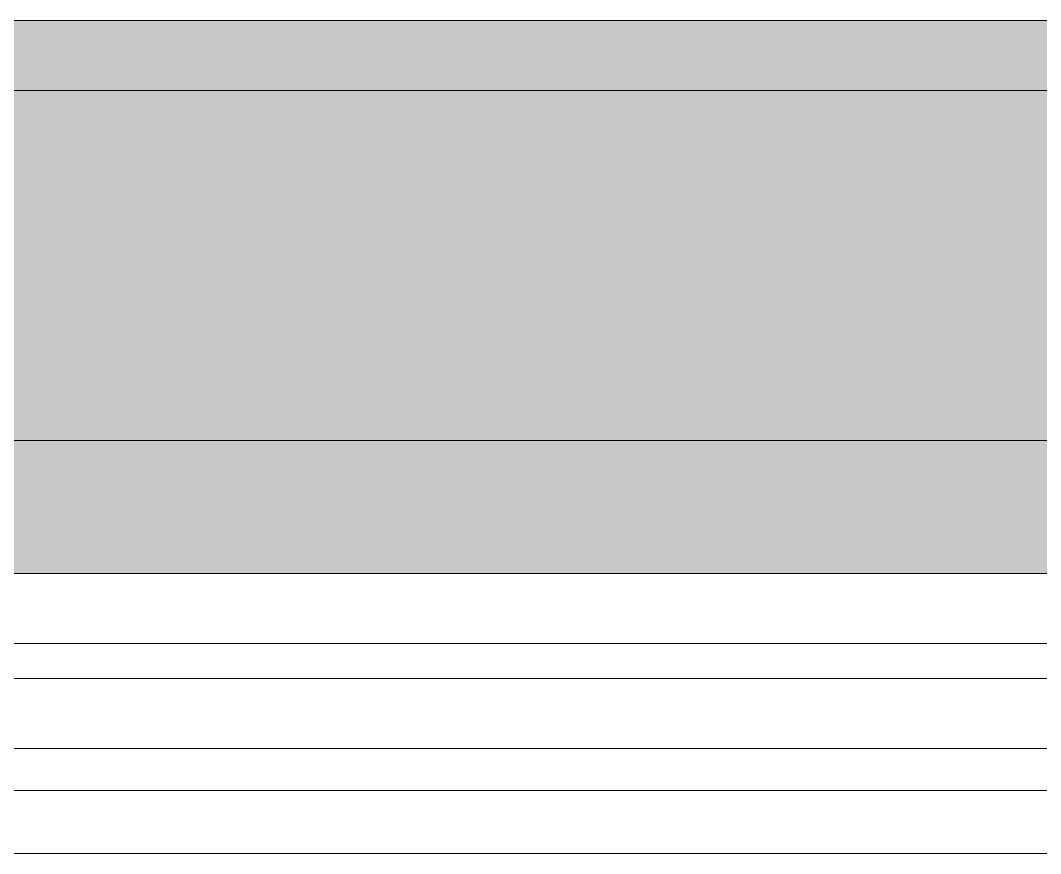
# Model space of a CAD drawing. Header units: millimetres. Extents: x 315 to 209858, y -8553 to 29000.
# Drawn here: x 19871.5 to 20162.8, y -118 to 120 of the extents above; entities that cross this region are included whole.
import ezdxf

# ---------------------------------------------------------------- set-up
doc = ezdxf.new("R2010")
doc.units = ezdxf.units.MM
doc.linetypes.add('Осевая', pattern=[3175, 635, -476.25, 1587.5, -476.25])
for name, color, linetype, lineweight in [('A-GLAZ', 7, 'Continuous', 9), ('A-GLAZ-1', 7, 'Continuous', 13), ('A-WALL', 7, 'Continuous', 9), ('I-WALL', 7, 'Continuous', 9), ('Знаки', 7, 'Continuous', 9), ('Оси-2', 7, 'Осевая', 9)]:
    doc.layers.add(name, color=color, linetype=linetype, lineweight=lineweight)
doc.layers.add('A-WALL-1', color=9, linetype='Continuous', lineweight=9, true_color=0x808080)
doc.layers.add('I-WALL-2', color=9, linetype='Continuous', lineweight=9, true_color=0x808080)

# ---------------------------------------------------------------- blocks, each defined once
blk = doc.blocks.new('120_Окно_СКБ_2Ст - 120_Окно_СКБ_2Ст 3100х2500 _мал_ створка слева-2_-V21-План устройствa полов 2 этажа в осях 12-23')
at = {"layer": 'A-GLAZ'}
for p, q in [((1550, -57), (-1550, -57)), ((-600, -107), (1430, -107)), ((1430, -117), (-600, -117))]:
    blk.add_line(p, q, dxfattribs=at)
at = {"layer": 'A-GLAZ-1'}
for p, q in [((1480, -87), (-650, -87)), ((-650, -137), (1480, -137))]:
    blk.add_line(p, q, dxfattribs=at)
blk = doc.blocks.new('Зашивка радиатора_ с перфорацией М6 - Зашивка радиатора_ с перфорацией М6-V59-План устройствa полов 2 этажа в осях 12-23')
at = {"layer": 'Знаки'}
blk.add_hatch(color=256, dxfattribs=at).paths.add_polyline_path([(2640.21, 380), (2640.21, 338.19), (510.21, 338.19), (510.21, 380), (440.21, 380), (440.21, 338.19), (-319.79, 338.19), (-319.79, 380), (-370, 380), (-369.79, 200.19), (2690, 200.19), (2690, 380)])

msp = doc.modelspace()

# ---------------------------------------------------------------- hatches: boundary and pattern name
at = {"layer": 'I-WALL-2'}
h = msp.add_hatch(dxfattribs=at)
h.set_pattern_fill('FP_58', color=256, style=0, pattern_type=2)
h.set_pattern_definition([(0, (-29867.154, 0), (121.92, 30.48), [10.058, -81.382, 10.058, -81.382, -487.68]), (0, (-29867.154, 0), (121.92, 30.48), [-182.88, 10.058, -172.822, 10.058, -81.382, -213.36]), (0, (-29867.154, 0), (121.92, 30.48), [-457.2, 10.058, -50.902, 10.058, -142.342]), (120, (-29821.434, 15.24), (-87.356454, 90.345817), [10.058, -81.382, 10.058, -81.382, -487.68]), (120, (-29821.434, 15.24), (-87.356454, 90.345817), [-182.88, 10.058, -172.822, 10.058, -81.382, -213.36]), (120, (-29821.434, 15.24), (-87.356454, 90.345817), [-457.2, 10.058, -50.902, 10.058, -142.342]), (240, (-29806.194, 76.2), (-34.563546, -120.825817), [10.058, -81.382, 10.058, -81.382, -487.68]), (240, (-29806.194, 76.2), (-34.563546, -120.825817), [-182.88, 10.058, -172.822, 10.058, -81.382, -213.36]), (240, (-29806.194, 76.2), (-34.563546, -120.825817), [-457.2, 10.058, -50.902, 10.058, -142.342])])
h.paths.add_polyline_path([(22042.85, 100), (22042.85, 120), (18276.94, 120), (18276.94, 100), (21960.83, 100)])

# ---------------------------------------------------------------- linework, layer by layer
at = {"layer": 'A-WALL'}
msp.add_line((18277.94, 120), (22022.85, 120), dxfattribs=at)
at = {"layer": 'A-WALL-1'}
msp.add_line((18052.85, 100), (22042.85, 100), dxfattribs=at)
at = {"layer": 'I-WALL'}
msp.add_line((22042.85, -100), (18942.85, -100), dxfattribs=at)
at = {"layer": 'Оси-2'}
msp.add_line((8791.82, 0), (52332.85, 0), dxfattribs=at)

# ---------------------------------------------------------------- block references
at = {"layer": 'A-GLAZ', "rotation": 180}
msp.add_blockref('120_Окно_СКБ_2Ст - 120_Окно_СКБ_2Ст 3100х2500 _мал_ створка слева-2_-V21-План устройствa полов 2 этажа в осях 12-23', (20492.85, -175), dxfattribs=at)
at = {"layer": 'Знаки', "rotation": 180}
msp.add_blockref('Зашивка радиатора_ с перфорацией М6 - Зашивка радиатора_ с перфорацией М6-V59-План устройствa полов 2 этажа в осях 12-23', (21653.06, 300.19), dxfattribs=at)

doc.saveas('drawing.dxf')
